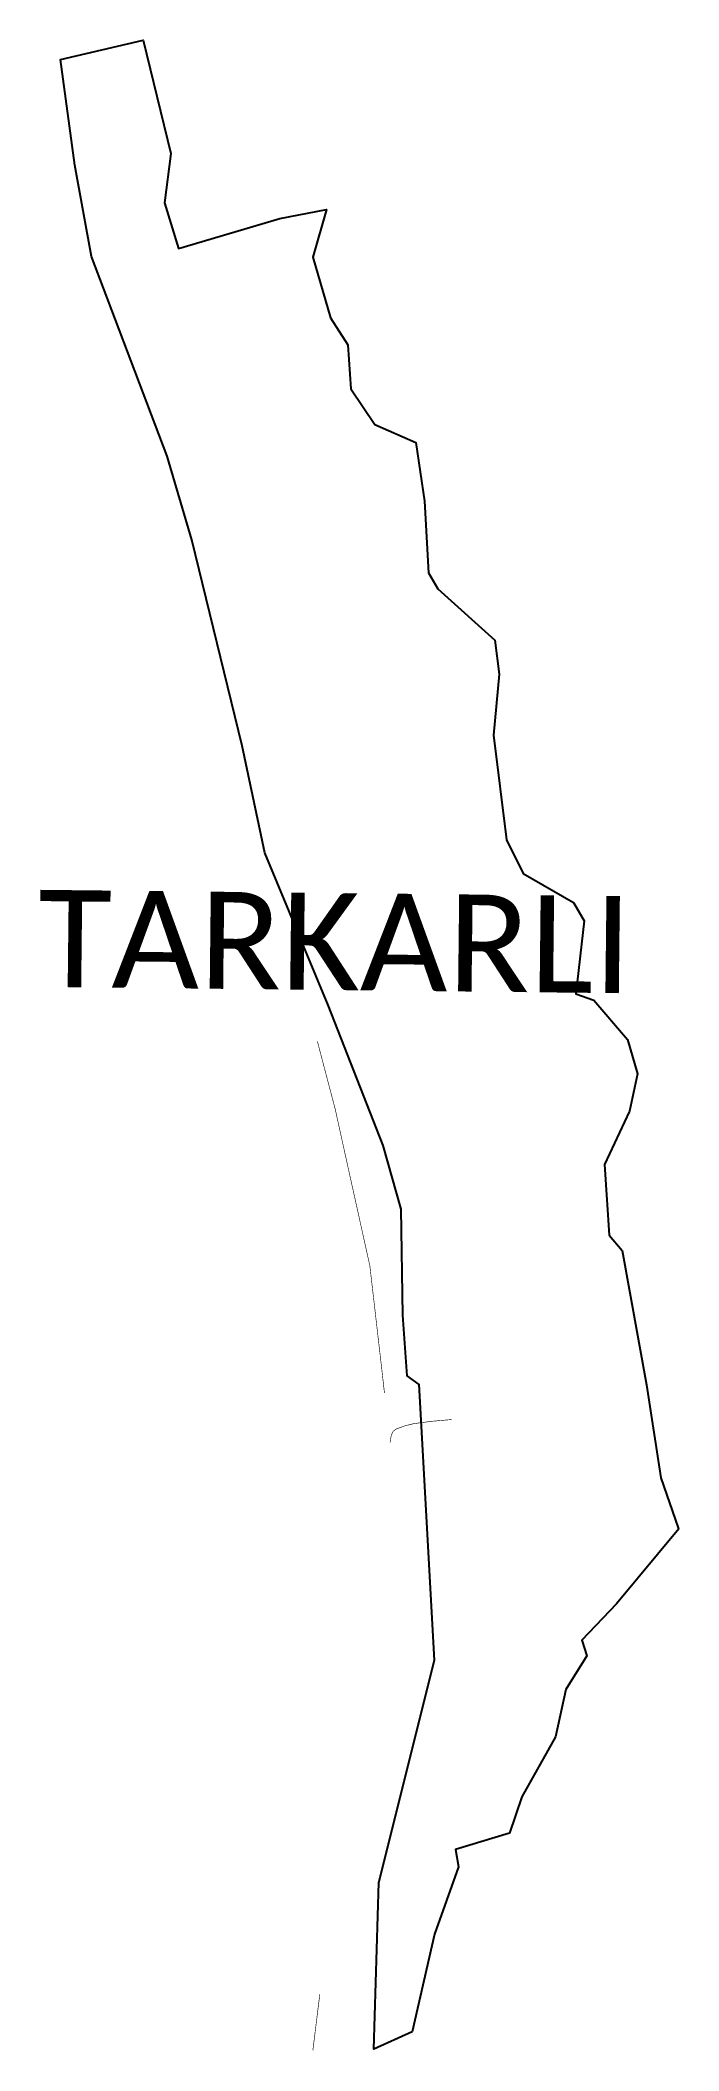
# Model space of a CAD drawing. Header units: metres. Extents: x 337917 to 338976, y 1769621 to 1772960.
import ezdxf

# ---------------------------------------------------------------- set-up
doc = ezdxf.new("R2010")
doc.units = ezdxf.units.M
for name, color, linetype in [('SEAWALL', 170, 'Continuous'), ('village', 3, 'Continuous'), ('VILLAGE NAME', 250, 'Continuous')]:
    doc.layers.add(name, color=color, linetype=linetype)
doc.styles.get("Standard").update_dxf_attribs({"font": 'calibri.ttf'})

msp = doc.modelspace()

# ---------------------------------------------------------------- linework, layer by layer
at = {"layer": 'SEAWALL', "color": 30, "const_width": 1, "flags": 128}
for points in [[(338376.4, 1771297.3), (338388.2, 1771252.2), (338405.6, 1771186.2), (338429.7, 1771076.9), (338448.4, 1770992.5), (338463.4, 1770924.6), (338470.2, 1770865.8), (338483.6, 1770749.2), (338487.5, 1770714.6), (338487.7, 1770713.4)], [(338496.9, 1770631.4), (338499, 1770644), (338502, 1770650), (338506.7, 1770653.6), (338521.2, 1770659), (338535.7, 1770662.6), (338564.7, 1770666.5), (338599.1, 1770669.5)], [(338380.3, 1769714.9), (338368.8, 1769621.9)]]:
    msp.add_lwpolyline(points, dxfattribs=at)
at = {"layer": 'village', "color": 3, "true_color": 0x00ff00}
msp.add_polyline3d([(338860.3, 1770975.5, 0), (338881.8, 1770950, 0), (338922.2, 1770727, 0), (338946.1, 1770573, 0), (338975, 1770489.6, 0), (338975.9, 1770488, 0), (338872.3, 1770363.8, 0), (338815, 1770303.1, 0), (338823.2, 1770277.1, 0), (338788.5, 1770221.3, 0), (338771.3, 1770142.5, 0), (338715.6, 1770043.2, 0), (338695.3, 1769982.5, 0), (338605.2, 1769955.4, 0), (338610.7, 1769927.1, 0), (338570.9, 1769814.8, 0), (338533.5, 1769652.8, 0), (338469.8, 1769624.2, 0), (338478.3, 1769901.1, 0), (338570.6, 1770270, 0), (338545.2, 1770727.5, 0), (338525.1, 1770742.1, 0), (338518, 1770843.1, 0), (338515.1, 1771019, 0), (338485.4, 1771124.4, 0), (338394.2, 1771357.5, 0), (338288.9, 1771610.4, 0), (338251.3, 1771788.3, 0), (338168.1, 1772130.1, 0), (338127, 1772268.9, 0), (338001.6, 1772600.9, 0), (337973.7, 1772752.5, 0), (337949.9, 1772927.9, 0), (338087.4, 1772959.8, 0), (338133.1, 1772771.8, 0), (338122.5, 1772689.8, 0), (338145.9, 1772614, 0), (338314.1, 1772663.9, 0), (338391.5, 1772678.9, 0), (338369, 1772599.5, 0), (338397.9, 1772498.8, 0), (338426.8, 1772453.7, 0), (338432, 1772380.7, 0), (338471.5, 1772321.7, 0), (338539.9, 1772291.6, 0), (338553.9, 1772194.5, 0), (338560.4, 1772075.3, 0), (338576, 1772048.8, 0), (338670.8, 1771963.7, 0), (338678.1, 1771907, 0), (338668.3, 1771805.6, 0), (338690.1, 1771632.1, 0), (338717.5, 1771575.9, 0), (338801.4, 1771527.8, 0), (338818.8, 1771497.7, 0), (338804.9, 1771376.5, 0), (338835.2, 1771366, 0), (338890.7, 1771300.8, 0), (338907.2, 1771243.8, 0), (338894.2, 1771181.4, 0), (338852.4, 1771092.8, 0)], close=True, dxfattribs=at)

# ---------------------------------------------------------------- texts
at = {"layer": 'VILLAGE NAME', "insert": (337913.8, 1771549.1), "char_height": 161.109, "attachment_point": 1, "rotation": 359.3742}
msp.add_mtext_dynamic_manual_height_columns('{\\fCalibri|b0|i0|c0|p34;TARKARLI}', width=1589.786, gutter_width=805.5, heights=[0], dxfattribs=at)

doc.saveas('drawing.dxf')
